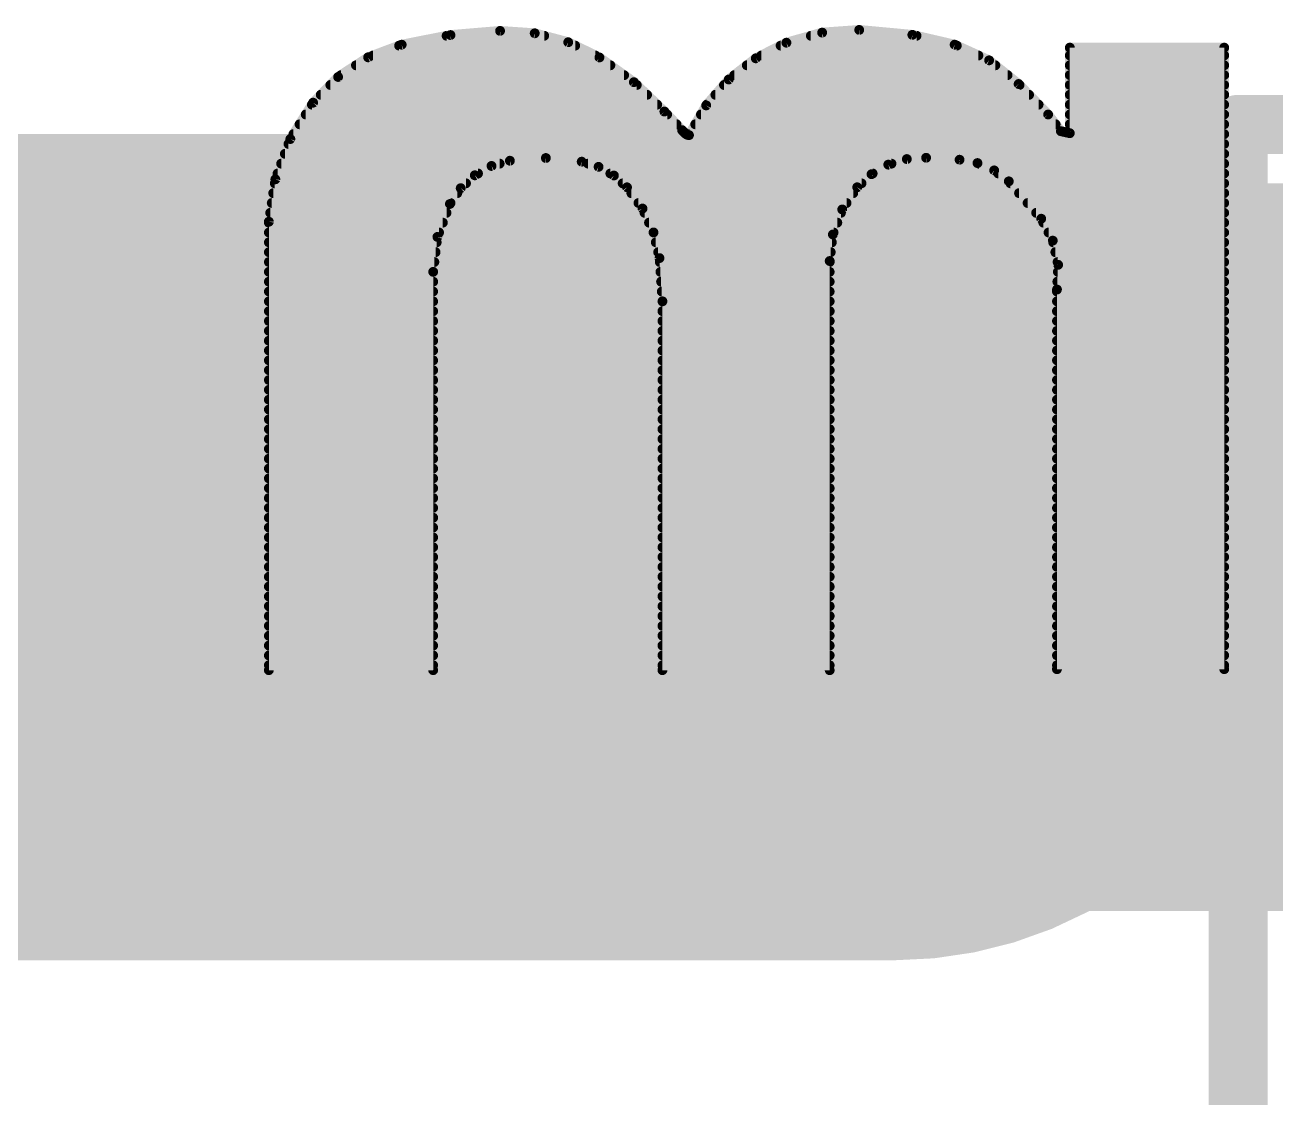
# Model space of a CAD drawing. Extents: x -0.1 to 29.3, y -0.1 to 15.4.
# Drawn here: x 5.225 to 8.455, y 7.468 to 10.239 of the extents above; entities that cross this region are included whole.
import ezdxf

# ---------------------------------------------------------------- set-up
doc = ezdxf.new("R2010")
doc.units = 0
for name, color, linetype in [('1', 12, 'CONTINUOUS'), ('21', 41, 'CONTINUOUS'), ('22', 40, 'CONTINUOUS'), ('51', 53, 'CONTINUOUS')]:
    doc.layers.add(name, color=color, linetype=linetype)

# ---------------------------------------------------------------- blocks, each defined once
blk = doc.blocks.new('RECT')
blk.add_solid([(-0.5, -0.5), (0.5, -0.5), (-0.5, 0.5), (0.5, 0.5)])

msp = doc.modelspace()

# ---------------------------------------------------------------- linework, layer by layer
at = {"layer": '1'}
for points, const_width in [([(2.54, 8.89), (7.4676, 8.89)], 2.1336), ([(7.4676, 8.89), (7.5438, 8.9662)], 1.778), ([(7.5438, 8.9662), (7.5438, 9.525)], 0.254), ([(7.5438, 8.9662), (7.62, 8.89)], 0.254), ([(7.62, 8.89), (7.62, 8.3312)], 0.254), ([(7.62, 8.3312), (7.5438, 8.255)], 0.254)]:
    msp.add_lwpolyline(points, dxfattribs=dict(at, const_width=const_width))
for points, const_width in [([(7.4676, 8.3566, 1), (7.4676, 9.4234)], 1.0668), ([(7.8581, 8.6519, 1), (7.2295, 9.2805)], 0.889), ([(7.1533, 9.2043, 1), (7.7819, 8.5757)], 0.889), ([(7.6073, 9.525, 1), (7.4803, 9.525)], 0.127), ([(7.5887, 9.0111, 1), (7.4989, 8.9213)], 0.127), ([(7.4803, 8.9662, 1), (7.6073, 8.9662)], 0.127), ([(7.6835, 8.89, 1), (7.5565, 8.89)], 0.127), ([(7.5751, 8.8451, 1), (7.6649, 8.9349)], 0.127), ([(7.6649, 8.2863, 1), (7.5751, 8.3761)], 0.127), ([(7.5565, 8.3312, 1), (7.6835, 8.3312)], 0.127), ([(7.4989, 8.2999, 1), (7.5887, 8.2101)], 0.127)]:
    msp.add_lwpolyline(points, format="xyb", dxfattribs=dict(at, const_width=const_width))
at = {"layer": '21'}
for points, const_width in [([(11.963, 9.982), (8.357, 9.982)], 0.1524), ([(5.5994, 9.153), (5.5994, 8.6784)], 0.1016), ([(5.3622, 8.9157), (5.8367, 8.9157)], 0.1016)]:
    msp.add_lwpolyline(points, dxfattribs=dict(at, const_width=const_width))
for points, const_width in [([(8.357, 10.0201, 1), (8.357, 9.9439)], 0.0762), ([(5.6248, 9.153, 1), (5.574, 9.153)], 0.0508), ([(5.3622, 8.9411, 1), (5.3622, 8.8903)], 0.0508), ([(5.8367, 8.8903, 1), (5.8367, 8.9411)], 0.0508), ([(5.574, 8.6784, 1), (5.6248, 8.6784)], 0.0508)]:
    msp.add_lwpolyline(points, format="xyb", dxfattribs=dict(at, const_width=const_width))
at = {"layer": '22', "const_width": 0.0254}
for points in [[(7.3787, 10.226), (7.283, 10.2191)], [(7.5159, 10.2133), (7.3787, 10.226)], [(6.3236, 10.2128), (6.1976, 10.1879)], [(6.3136, 10.2108), (6.5655, 10.2108)], [(6.4516, 10.2235), (6.3236, 10.2128)], [(6.541, 10.2174), (6.4516, 10.2235)], [(6.6276, 10.1942), (6.541, 10.2174)], [(6.7081, 10.1549), (6.6276, 10.1942)], [(7.1907, 10.193), (7.1117, 10.1527)], [(7.283, 10.2191), (7.1907, 10.193)], [(7.2538, 10.2108), (7.5267, 10.2108)], [(7.6251, 10.1879), (7.5159, 10.2133)], [(6.1976, 10.1879), (6.111, 10.1552)], [(6.1236, 10.16), (6.6977, 10.16)], [(6.191, 10.1854), (6.6456, 10.1854)], [(7.1261, 10.16), (7.6865, 10.16)], [(7.1758, 10.1854), (7.6306, 10.1854)], [(7.714, 10.1475), (7.6251, 10.1879)], [(8.321, 10.1803), (7.9223, 10.1803)], [(7.9223, 10.1803), (7.9223, 9.9593)], [(7.9223, 10.16), (8.321, 10.16)], [(8.321, 8.575), (8.321, 10.1803)], [(6.111, 10.1552), (6.0335, 10.1045)], [(6.0795, 10.1346), (6.7364, 10.1346)], [(6.797, 10.0911), (6.7081, 10.1549)], [(7.1117, 10.1527), (7.0419, 10.098)], [(7.0886, 10.1346), (7.7301, 10.1346)], [(7.7902, 10.0863), (7.714, 10.1475)], [(7.9223, 10.1346), (8.321, 10.1346)], [(6.0335, 10.1045), (5.969, 10.0381)], [(6.0407, 10.1092), (6.7718, 10.1092)], [(7.0419, 10.098), (6.9837, 10.0311)], [(7.0561, 10.1092), (7.7617, 10.1092)], [(7.9223, 10.1092), (8.321, 10.1092)], [(6.0134, 10.0838), (6.8046, 10.0838)], [(6.8758, 10.0152), (6.797, 10.0911)], [(7.0295, 10.0838), (7.7926, 10.0838)], [(7.8664, 10.0076), (7.7902, 10.0863)], [(7.9223, 10.0838), (8.321, 10.0838)], [(5.969, 10.0381), (5.9102, 9.9442)], [(5.9658, 10.033), (6.8573, 10.033)], [(5.9887, 10.0584), (6.831, 10.0584)], [(6.9837, 10.0311), (6.9393, 9.9543)], [(6.9853, 10.033), (7.8418, 10.033)], [(7.0074, 10.0584), (7.8172, 10.0584)], [(7.9223, 10.0584), (8.321, 10.0584)], [(7.9223, 10.033), (8.321, 10.033)], [(5.9499, 10.0076), (6.883, 10.0076)], [(6.9215, 9.967), (6.8758, 10.0152)], [(6.9701, 10.0076), (7.8664, 10.0076)], [(7.8994, 9.9644), (7.8664, 10.0076)], [(7.9223, 10.0076), (8.321, 10.0076)], [(5.934, 9.9822), (6.9071, 9.9822)], [(6.9306, 9.9579), (6.9215, 9.967)], [(6.9554, 9.9822), (7.8858, 9.9822)], [(7.9223, 9.9822), (8.321, 9.9822)], [(5.9102, 9.9442), (5.8715, 9.8403)], [(5.9181, 9.9568), (6.9322, 9.9568)], [(6.9346, 9.9552), (6.9306, 9.9579)], [(6.9393, 9.9543), (6.9346, 9.9552)], [(6.9407, 9.9568), (8.321, 9.9568)], [(7.9223, 9.9593), (7.8994, 9.9644)], [(5.896, 9.906), (8.321, 9.906)], [(5.9054, 9.9314), (8.321, 9.9314)], [(5.8865, 9.8806), (6.4504, 9.8806)], [(6.3864, 9.8506), (6.4295, 9.8747)], [(6.4295, 9.8747), (6.477, 9.8882)], [(6.477, 9.8882), (6.5698, 9.8952)], [(6.5698, 9.8952), (6.6624, 9.8857)], [(6.6624, 9.8857), (6.7059, 9.8724)], [(6.679, 9.8806), (7.462, 9.8806)], [(6.7059, 9.8724), (6.7455, 9.85)], [(7.4104, 9.8534), (7.4537, 9.8781)], [(7.4537, 9.8781), (7.5016, 9.8925)], [(7.5016, 9.8925), (7.5514, 9.8958)], [(7.5514, 9.8958), (7.6378, 9.8908)], [(7.6378, 9.8908), (7.6841, 9.8821)], [(7.6841, 9.8821), (7.7272, 9.8632)], [(7.6876, 9.8806), (8.321, 9.8806)], [(5.8715, 9.8403), (5.8547, 9.7307)], [(5.8771, 9.8552), (6.3947, 9.8552)], [(6.3499, 9.8173), (6.3864, 9.8506)], [(6.7362, 9.8552), (7.4135, 9.8552)], [(6.7455, 9.85), (6.7793, 9.8196)], [(7.3736, 9.8196), (7.4104, 9.8534)], [(7.7272, 9.8632), (7.7648, 9.8349)], [(7.7378, 9.8552), (8.321, 9.8552)], [(5.8699, 9.8298), (6.3637, 9.8298)], [(6.3221, 9.7765), (6.3499, 9.8173)], [(6.7679, 9.8298), (7.3847, 9.8298)], [(6.7793, 9.8196), (6.8194, 9.7647)], [(7.3349, 9.7624), (7.3736, 9.8196)], [(7.7648, 9.8349), (7.8486, 9.7384)], [(7.7692, 9.8298), (8.321, 9.8298)], [(5.8621, 9.779), (6.3238, 9.779)], [(5.866, 9.8044), (6.3412, 9.8044)], [(6.2899, 9.6915), (6.3221, 9.7765)], [(6.7904, 9.8044), (7.3633, 9.8044)], [(6.8089, 9.779), (7.3461, 9.779)], [(7.7913, 9.8044), (8.321, 9.8044)], [(7.8133, 9.779), (8.321, 9.779)], [(5.8582, 9.7536), (6.3134, 9.7536)], [(6.8194, 9.7647), (6.8477, 9.703)], [(6.8245, 9.7536), (7.3316, 9.7536)], [(7.3107, 9.6977), (7.3349, 9.7624)], [(7.8354, 9.7536), (8.321, 9.7536)], [(5.8547, 9.7307), (5.8547, 8.5725)], [(5.8547, 9.7282), (6.3038, 9.7282)], [(6.8361, 9.7282), (7.3221, 9.7282)], [(7.8486, 9.7384), (7.8784, 9.6818)], [(7.854, 9.7282), (8.321, 9.7282)], [(5.8547, 9.7028), (6.2941, 9.7028)], [(5.8547, 9.6774), (6.2881, 9.6774)], [(6.2789, 9.6012), (6.2899, 9.6915)], [(6.8477, 9.703), (6.8631, 9.6368)], [(6.8477, 9.7028), (7.3126, 9.7028)], [(6.8536, 9.6774), (7.3083, 9.6774)], [(7.3025, 9.6291), (7.3107, 9.6977)], [(7.8674, 9.7028), (8.321, 9.7028)], [(7.8784, 9.6818), (7.8923, 9.6194)], [(7.8794, 9.6774), (8.321, 9.6774)], [(5.8547, 9.652), (6.2851, 9.652)], [(6.8596, 9.652), (7.3052, 9.652)], [(7.885, 9.652), (8.321, 9.652)], [(5.8547, 9.6266), (6.282, 9.6266)], [(6.8631, 9.6368), (6.8707, 9.525)], [(6.8638, 9.6266), (7.3025, 9.6266)], [(7.3025, 8.5725), (7.3025, 9.6291)], [(7.8923, 9.6194), (7.8892, 9.5555)], [(7.8907, 9.6266), (8.321, 9.6266)], [(5.8547, 9.6012), (6.2789, 9.6012)], [(6.2789, 8.5725), (6.2789, 9.6012)], [(6.8655, 9.6012), (7.3025, 9.6012)], [(7.8914, 9.6012), (8.321, 9.6012)], [(5.8547, 9.5758), (6.2789, 9.5758)], [(5.8547, 9.5504), (6.2789, 9.5504)], [(6.8672, 9.5758), (7.3025, 9.5758)], [(6.869, 9.5504), (7.3025, 9.5504)], [(7.8892, 9.5555), (7.8892, 8.575)], [(7.8892, 9.5504), (8.321, 9.5504)], [(7.8902, 9.5758), (8.321, 9.5758)], [(5.8547, 9.525), (6.2789, 9.525)], [(6.8707, 9.525), (6.8707, 8.5725)], [(6.8707, 9.525), (7.3025, 9.525)], [(7.8892, 9.525), (8.321, 9.525)], [(5.8547, 9.4996), (6.2789, 9.4996)], [(6.8707, 9.4996), (7.3025, 9.4996)], [(7.8892, 9.4996), (8.321, 9.4996)], [(5.8547, 9.4742), (6.2789, 9.4742)], [(6.8707, 9.4742), (7.3025, 9.4742)], [(7.8892, 9.4742), (8.321, 9.4742)], [(5.8547, 9.4488), (6.2789, 9.4488)], [(5.8547, 9.4234), (6.2789, 9.4234)], [(6.8707, 9.4488), (7.3025, 9.4488)], [(6.8707, 9.4234), (7.3025, 9.4234)], [(7.8892, 9.4488), (8.321, 9.4488)], [(7.8892, 9.4234), (8.321, 9.4234)], [(5.8547, 9.398), (6.2789, 9.398)], [(6.8707, 9.398), (7.3025, 9.398)], [(7.8892, 9.398), (8.321, 9.398)], [(5.8547, 9.3726), (6.2789, 9.3726)], [(6.8707, 9.3726), (7.3025, 9.3726)], [(7.8892, 9.3726), (8.321, 9.3726)], [(5.8547, 9.3472), (6.2789, 9.3472)], [(5.8547, 9.3218), (6.2789, 9.3218)], [(6.8707, 9.3472), (7.3025, 9.3472)], [(6.8707, 9.3218), (7.3025, 9.3218)], [(7.8892, 9.3472), (8.321, 9.3472)], [(7.8892, 9.3218), (8.321, 9.3218)], [(5.8547, 9.2964), (6.2789, 9.2964)], [(6.8707, 9.2964), (7.3025, 9.2964)], [(7.8892, 9.2964), (8.321, 9.2964)], [(5.8547, 9.271), (6.2789, 9.271)], [(6.8707, 9.271), (7.3025, 9.271)], [(7.8892, 9.271), (8.321, 9.271)], [(5.8547, 9.2456), (6.2789, 9.2456)], [(6.8707, 9.2456), (7.3025, 9.2456)], [(7.8892, 9.2456), (8.321, 9.2456)], [(5.8547, 9.2202), (6.2789, 9.2202)], [(5.8547, 9.1948), (6.2789, 9.1948)], [(6.8707, 9.2202), (7.3025, 9.2202)], [(6.8707, 9.1948), (7.3025, 9.1948)], [(7.8892, 9.2202), (8.321, 9.2202)], [(7.8892, 9.1948), (8.321, 9.1948)], [(5.8547, 9.1694), (6.2789, 9.1694)], [(6.8707, 9.1694), (7.3025, 9.1694)], [(7.8892, 9.1694), (8.321, 9.1694)], [(5.8547, 9.144), (6.2789, 9.144)], [(6.8707, 9.144), (7.3025, 9.144)], [(7.8892, 9.144), (8.321, 9.144)], [(5.8547, 9.1186), (6.2789, 9.1186)], [(6.8707, 9.1186), (7.3025, 9.1186)], [(7.8892, 9.1186), (8.321, 9.1186)], [(5.8547, 9.0932), (6.2789, 9.0932)], [(5.8547, 9.0678), (6.2789, 9.0678)], [(6.8707, 9.0932), (7.3025, 9.0932)], [(6.8707, 9.0678), (7.3025, 9.0678)], [(7.8892, 9.0932), (8.321, 9.0932)], [(7.8892, 9.0678), (8.321, 9.0678)], [(5.8547, 9.0424), (6.2789, 9.0424)], [(6.8707, 9.0424), (7.3025, 9.0424)], [(7.8892, 9.0424), (8.321, 9.0424)], [(5.8547, 9.017), (6.2789, 9.017)], [(6.8707, 9.017), (7.3025, 9.017)], [(7.8892, 9.017), (8.321, 9.017)], [(5.8547, 8.9916), (6.2789, 8.9916)], [(5.8547, 8.9662), (6.2789, 8.9662)], [(6.8707, 8.9916), (7.3025, 8.9916)], [(6.8707, 8.9662), (7.3025, 8.9662)], [(7.8892, 8.9916), (8.321, 8.9916)], [(7.8892, 8.9662), (8.321, 8.9662)], [(5.8547, 8.9408), (6.2789, 8.9408)], [(6.8707, 8.9408), (7.3025, 8.9408)], [(7.8892, 8.9408), (8.321, 8.9408)], [(5.8547, 8.9154), (6.2789, 8.9154)], [(6.8707, 8.9154), (7.3025, 8.9154)], [(7.8892, 8.9154), (8.321, 8.9154)], [(5.8547, 8.89), (6.2789, 8.89)], [(6.8707, 8.89), (7.3025, 8.89)], [(7.8892, 8.89), (8.321, 8.89)], [(5.8547, 8.8646), (6.2789, 8.8646)], [(5.8547, 8.8392), (6.2789, 8.8392)], [(6.8707, 8.8646), (7.3025, 8.8646)], [(6.8707, 8.8392), (7.3025, 8.8392)], [(7.8892, 8.8646), (8.321, 8.8646)], [(7.8892, 8.8392), (8.321, 8.8392)], [(5.8547, 8.8138), (6.2789, 8.8138)], [(6.8707, 8.8138), (7.3025, 8.8138)], [(7.8892, 8.8138), (8.321, 8.8138)], [(5.8547, 8.7884), (6.2789, 8.7884)], [(6.8707, 8.7884), (7.3025, 8.7884)], [(7.8892, 8.7884), (8.321, 8.7884)], [(5.8547, 8.763), (6.2789, 8.763)], [(6.8707, 8.763), (7.3025, 8.763)], [(7.8892, 8.763), (8.321, 8.763)], [(5.8547, 8.7376), (6.2789, 8.7376)], [(5.8547, 8.7122), (6.2789, 8.7122)], [(6.8707, 8.7376), (7.3025, 8.7376)], [(6.8707, 8.7122), (7.3025, 8.7122)], [(7.8892, 8.7376), (8.321, 8.7376)], [(7.8892, 8.7122), (8.321, 8.7122)], [(5.8547, 8.6868), (6.2789, 8.6868)], [(6.8707, 8.6868), (7.3025, 8.6868)], [(7.8892, 8.6868), (8.321, 8.6868)], [(5.8547, 8.6614), (6.2789, 8.6614)], [(6.8707, 8.6614), (7.3025, 8.6614)], [(7.8892, 8.6614), (8.321, 8.6614)], [(5.8547, 8.636), (6.2789, 8.636)], [(5.8547, 8.6106), (6.2789, 8.6106)], [(6.8707, 8.636), (7.3025, 8.636)], [(6.8707, 8.6106), (7.3025, 8.6106)], [(7.8892, 8.636), (8.321, 8.636)], [(7.8892, 8.6106), (8.321, 8.6106)], [(5.8547, 8.5852), (6.2789, 8.5852)], [(6.8707, 8.5852), (7.3025, 8.5852)], [(7.8892, 8.5852), (8.321, 8.5852)], [(5.8547, 8.5725), (6.2789, 8.5725)], [(6.8707, 8.5725), (7.3025, 8.5725)], [(7.8892, 8.575), (8.321, 8.575)]]:
    msp.add_lwpolyline(points, dxfattribs=at)
at = {"layer": '22', "const_width": 0.0127}
for points in [[(7.3793, 10.2323, 1), (7.3781, 10.2197)], [(7.3792, 10.2197, 1), (7.3782, 10.2323)], [(6.3136, 10.2172, 1), (6.3136, 10.2045)], [(6.3231, 10.2191, 1), (6.3241, 10.2065)], [(6.3248, 10.2066, 1), (6.3224, 10.219)], [(6.452, 10.2298, 1), (6.4512, 10.2172)], [(6.4521, 10.2172, 1), (6.4511, 10.2298)], [(6.5426, 10.2235, 1), (6.5394, 10.2112)], [(6.5406, 10.211, 1), (6.5414, 10.2237)], [(6.5655, 10.2045, 1), (6.5655, 10.2172)], [(6.6304, 10.1999, 1), (6.6248, 10.1885)], [(6.6259, 10.1881, 1), (6.6292, 10.2003)], [(7.189, 10.1991, 1), (7.1924, 10.1869)], [(7.1936, 10.1873, 1), (7.1878, 10.1987)], [(7.2538, 10.2172, 1), (7.2538, 10.2045)], [(7.2826, 10.2254, 1), (7.2835, 10.2127)], [(7.2847, 10.2129, 1), (7.2813, 10.2252)], [(7.5173, 10.2195, 1), (7.5145, 10.2071)], [(7.5153, 10.207, 1), (7.5165, 10.2196)], [(7.5267, 10.2045, 1), (7.5267, 10.2172)], [(6.1236, 10.1663, 1), (6.1236, 10.1537)], [(6.191, 10.1918, 1), (6.191, 10.1791)], [(6.1964, 10.1941, 1), (6.1988, 10.1817)], [(6.1998, 10.182, 1), (6.1954, 10.1938)], [(6.6456, 10.1791, 1), (6.6456, 10.1918)], [(6.6977, 10.1537, 1), (6.6977, 10.1663)], [(7.1261, 10.1663, 1), (7.1261, 10.1537)], [(7.1758, 10.1918, 1), (7.1758, 10.1791)], [(7.6277, 10.1937, 1), (7.6225, 10.1821)], [(7.6237, 10.1817, 1), (7.6265, 10.1941)], [(7.6306, 10.1791, 1), (7.6306, 10.1918)], [(7.6865, 10.1537, 1), (7.6865, 10.1663)], [(7.9223, 10.1867, 1), (7.9223, 10.174)], [(7.9287, 10.1803, 1), (7.916, 10.1803)], [(7.9223, 10.1663, 1), (7.9223, 10.1537)], [(8.3273, 10.1803, 1), (8.3147, 10.1803)], [(8.321, 10.174, 1), (8.321, 10.1867)], [(8.321, 10.1537, 1), (8.321, 10.1663)], [(6.0795, 10.141, 1), (6.0795, 10.1283)], [(6.1087, 10.1612, 1), (6.1132, 10.1493)], [(6.1144, 10.1499, 1), (6.1075, 10.1606)], [(6.7118, 10.1601, 1), (6.7044, 10.1497)], [(6.7053, 10.1492, 1), (6.7109, 10.1606)], [(6.7364, 10.1283, 1), (6.7364, 10.141)], [(7.0886, 10.141, 1), (7.0886, 10.1283)], [(7.1088, 10.1583, 1), (7.1146, 10.147)], [(7.1156, 10.1477, 1), (7.1078, 10.1577)], [(7.718, 10.1524, 1), (7.7101, 10.1425)], [(7.7114, 10.1417, 1), (7.7167, 10.1532)], [(7.7301, 10.1283, 1), (7.7301, 10.141)], [(7.9223, 10.141, 1), (7.9223, 10.1283)], [(8.321, 10.1283, 1), (8.321, 10.141)], [(6.03, 10.1098, 1), (6.037, 10.0992)], [(6.0381, 10.1001, 1), (6.029, 10.1089)], [(6.0407, 10.1156, 1), (6.0407, 10.1029)], [(6.7718, 10.1029, 1), (6.7718, 10.1156)], [(7.0379, 10.103, 1), (7.0458, 10.093)], [(7.0466, 10.0939, 1), (7.0371, 10.1022)], [(7.0561, 10.1156, 1), (7.0561, 10.1029)], [(7.7617, 10.1029, 1), (7.7617, 10.1156)], [(7.9223, 10.1156, 1), (7.9223, 10.1029)], [(8.321, 10.1029, 1), (8.321, 10.1156)], [(6.0134, 10.0901, 1), (6.0134, 10.0775)], [(6.8014, 10.0957, 1), (6.7926, 10.0865)], [(6.7933, 10.0859, 1), (6.8007, 10.0963)], [(6.8046, 10.0775, 1), (6.8046, 10.0901)], [(7.0295, 10.0901, 1), (7.0295, 10.0775)], [(7.7948, 10.0907, 1), (7.7856, 10.0819)], [(7.7862, 10.0813, 1), (7.7942, 10.0913)], [(7.7926, 10.0775, 1), (7.7926, 10.0901)], [(7.9223, 10.0901, 1), (7.9223, 10.0775)], [(8.321, 10.0775, 1), (8.321, 10.0901)], [(5.9658, 10.0394, 1), (5.9658, 10.0267)], [(5.9644, 10.0425, 1), (5.9736, 10.0337)], [(5.9744, 10.0347, 1), (5.9636, 10.0415)], [(5.9887, 10.0648, 1), (5.9887, 10.0521)], [(6.831, 10.0521, 1), (6.831, 10.0648)], [(6.8573, 10.0267, 1), (6.8573, 10.0394)], [(6.9892, 10.0279, 1), (6.9782, 10.0343)], [(6.9853, 10.0394, 1), (6.9853, 10.0267)], [(7.0074, 10.0648, 1), (7.0074, 10.0521)], [(7.8172, 10.0521, 1), (7.8172, 10.0648)], [(7.8418, 10.0267, 1), (7.8418, 10.0394)], [(7.9223, 10.0648, 1), (7.9223, 10.0521)], [(7.9223, 10.0394, 1), (7.9223, 10.0267)], [(8.321, 10.0521, 1), (8.321, 10.0648)], [(8.321, 10.0267, 1), (8.321, 10.0394)], [(5.9499, 10.0139, 1), (5.9499, 10.0013)], [(6.8804, 10.0196, 1), (6.8712, 10.0108)], [(6.8714, 10.0106, 1), (6.8802, 10.0198)], [(6.883, 10.0013, 1), (6.883, 10.0139)], [(6.9701, 10.0139, 1), (6.9701, 10.0013)], [(6.9789, 10.0353, 1), (6.9885, 10.0269)], [(7.8714, 10.0115, 1), (7.8614, 10.0037)], [(7.8618, 10.0032, 1), (7.871, 10.012)], [(7.8664, 10.0013, 1), (7.8664, 10.0139)], [(7.9223, 10.0139, 1), (7.9223, 10.0013)], [(8.321, 10.0013, 1), (8.321, 10.0139)], [(5.934, 9.9886, 1), (5.934, 9.9759)], [(6.9071, 9.9759, 1), (6.9071, 9.9886)], [(6.926, 9.9715, 1), (6.917, 9.9625)], [(6.9554, 9.9886, 1), (6.9554, 9.9759)], [(7.8858, 9.9759, 1), (7.8858, 9.9886)], [(7.9223, 9.9886, 1), (7.9223, 9.9759)], [(8.321, 9.9759, 1), (8.321, 9.9886)], [(5.9048, 9.9475, 1), (5.9155, 9.9408)], [(5.9161, 9.9419, 1), (5.9042, 9.9464)], [(5.9181, 9.9632, 1), (5.9181, 9.9505)], [(6.9169, 9.9626, 1), (6.9261, 9.9714)], [(6.9341, 9.9632, 1), (6.9271, 9.9526)], [(6.9261, 9.9534, 1), (6.9351, 9.9624)], [(6.9358, 9.9615, 1), (6.9334, 9.949)], [(6.931, 9.95, 1), (6.9381, 9.9605)], [(6.9322, 9.9505, 1), (6.9322, 9.9632)], [(6.9338, 9.9575, 1), (6.9448, 9.9511)], [(6.9407, 9.9632, 1), (6.9407, 9.9505)], [(6.9381, 9.9481, 1), (6.9405, 9.9605)], [(7.9008, 9.9706, 1), (7.898, 9.9582)], [(7.8944, 9.9605, 1), (7.9044, 9.9683)], [(7.916, 9.9593, 1), (7.9287, 9.9593)], [(7.9209, 9.9531, 1), (7.9237, 9.9655)], [(8.321, 9.9505, 1), (8.321, 9.9632)], [(5.896, 9.9123, 1), (5.896, 9.8997)], [(5.9054, 9.9377, 1), (5.9054, 9.9251)], [(8.321, 9.9251, 1), (8.321, 9.9377)], [(8.321, 9.8997, 1), (8.321, 9.9123)], [(5.8865, 9.887, 1), (5.8865, 9.8743)], [(6.4278, 9.8808, 1), (6.4313, 9.8685)], [(6.4326, 9.8691, 1), (6.4264, 9.8802)], [(6.4504, 9.8743, 1), (6.4504, 9.887)], [(6.4765, 9.8945, 1), (6.4775, 9.8819)], [(6.4787, 9.8821, 1), (6.4753, 9.8943)], [(6.5705, 9.9015, 1), (6.5692, 9.8888)], [(6.5703, 9.8888, 1), (6.5693, 9.9015)], [(6.6643, 9.8918, 1), (6.6605, 9.8796)], [(6.6618, 9.8794, 1), (6.663, 9.892)], [(6.679, 9.887, 1), (6.679, 9.8743)], [(6.709, 9.8779, 1), (6.7028, 9.8668)], [(6.704, 9.8663, 1), (6.7077, 9.8784)], [(7.4519, 9.8842, 1), (7.4556, 9.872)], [(7.4569, 9.8726, 1), (7.4506, 9.8836)], [(7.462, 9.8743, 1), (7.462, 9.887)], [(7.5012, 9.8988, 1), (7.502, 9.8862)], [(7.5034, 9.8864, 1), (7.4997, 9.8986)], [(7.5518, 9.9021, 1), (7.551, 9.8895)], [(7.5518, 9.8895, 1), (7.551, 9.9021)], [(7.639, 9.897, 1), (7.6366, 9.8846)], [(7.6374, 9.8845, 1), (7.6382, 9.8971)], [(7.6866, 9.888, 1), (7.6815, 9.8763)], [(7.6876, 9.887, 1), (7.6876, 9.8743)], [(7.6829, 9.8759, 1), (7.6852, 9.8884)], [(8.321, 9.8743, 1), (8.321, 9.887)], [(5.8778, 9.8393, 1), (5.8653, 9.8412)], [(5.8771, 9.8615, 1), (5.8771, 9.8489)], [(6.3833, 9.8561, 1), (6.3895, 9.845)], [(6.3907, 9.8459, 1), (6.3821, 9.8553)], [(6.3947, 9.8489, 1), (6.3947, 9.8615)], [(6.7362, 9.8615, 1), (6.7362, 9.8489)], [(6.7497, 9.8547, 1), (6.7412, 9.8453)], [(6.7423, 9.8445, 1), (6.7486, 9.8555)], [(7.4072, 9.8589, 1), (7.4135, 9.8479)], [(7.4147, 9.8487, 1), (7.4061, 9.8581)], [(7.4135, 9.8489, 1), (7.4135, 9.8615)], [(7.731, 9.8683, 1), (7.7233, 9.8581)], [(7.7246, 9.8574, 1), (7.7297, 9.869)], [(7.7378, 9.8615, 1), (7.7378, 9.8489)], [(8.321, 9.8489, 1), (8.321, 9.8615)], [(5.8699, 9.8361, 1), (5.8699, 9.8235)], [(5.8656, 9.8425, 1), (5.8775, 9.838)], [(6.3457, 9.822, 1), (6.3542, 9.8126)], [(6.3552, 9.8137, 1), (6.3447, 9.8209)], [(6.3637, 9.8235, 1), (6.3637, 9.8361)], [(6.7679, 9.8361, 1), (6.7679, 9.8235)], [(6.7844, 9.8233, 1), (6.7742, 9.8159)], [(6.7751, 9.8149, 1), (6.7835, 9.8243)], [(7.3693, 9.8243, 1), (7.3779, 9.8149)], [(7.3789, 9.816, 1), (7.3683, 9.8232)], [(7.3847, 9.8235, 1), (7.3847, 9.8361)], [(7.7696, 9.8391, 1), (7.76, 9.8307)], [(7.761, 9.8298, 1), (7.7686, 9.84)], [(7.7692, 9.8361, 1), (7.7692, 9.8235)], [(8.321, 9.8235, 1), (8.321, 9.8361)], [(5.8621, 9.7853, 1), (5.8621, 9.7727)], [(5.866, 9.8108, 1), (5.866, 9.7981)], [(6.3169, 9.7801, 1), (6.3273, 9.7729)], [(6.328, 9.7742, 1), (6.3162, 9.7788)], [(6.3238, 9.7727, 1), (6.3238, 9.7853)], [(6.3412, 9.7981, 1), (6.3412, 9.8108)], [(6.7904, 9.8108, 1), (6.7904, 9.7981)], [(6.8089, 9.7853, 1), (6.8089, 9.7727)], [(7.3461, 9.7727, 1), (7.3461, 9.7853)], [(7.3633, 9.7981, 1), (7.3633, 9.8108)], [(7.7913, 9.8108, 1), (7.7913, 9.7981)], [(7.8133, 9.7853, 1), (7.8133, 9.7727)], [(8.321, 9.7981, 1), (8.321, 9.8108)], [(8.321, 9.7727, 1), (8.321, 9.7853)], [(5.8582, 9.7599, 1), (5.8582, 9.7473)], [(6.3134, 9.7473, 1), (6.3134, 9.7599)], [(6.8251, 9.7674, 1), (6.8136, 9.7621)], [(6.8142, 9.761, 1), (6.8245, 9.7685)], [(6.8245, 9.7599, 1), (6.8245, 9.7473)], [(7.3296, 9.766, 1), (7.3401, 9.7588)], [(7.3408, 9.7602, 1), (7.3289, 9.7646)], [(7.3316, 9.7473, 1), (7.3316, 9.7599)], [(7.8354, 9.7599, 1), (7.8354, 9.7473)], [(8.321, 9.7473, 1), (8.321, 9.7599)], [(5.8611, 9.7307, 1), (5.8483, 9.7307)], [(5.8547, 9.7346, 1), (5.8547, 9.7219)], [(5.8484, 9.7317, 1), (5.861, 9.7297)], [(6.3038, 9.7219, 1), (6.3038, 9.7346)], [(6.8361, 9.7346, 1), (6.8361, 9.7219)], [(7.3221, 9.7219, 1), (7.3221, 9.7346)], [(7.8542, 9.7414, 1), (7.843, 9.7354)], [(7.8438, 9.7342, 1), (7.8534, 9.7426)], [(7.854, 9.7346, 1), (7.854, 9.7219)], [(8.321, 9.7219, 1), (8.321, 9.7346)], [(5.8547, 9.6837, 1), (5.8547, 9.6711)], [(5.8547, 9.7091, 1), (5.8547, 9.6965)], [(6.2962, 9.6907, 1), (6.2835, 9.6922)], [(6.2839, 9.6937, 1), (6.2958, 9.6892)], [(6.2881, 9.6711, 1), (6.2881, 9.6837)], [(6.2941, 9.6965, 1), (6.2941, 9.7091)], [(6.8539, 9.7044, 1), (6.8415, 9.7015)], [(6.8477, 9.7091, 1), (6.8477, 9.6965)], [(6.8419, 9.7003, 1), (6.8534, 9.7056)], [(6.8536, 9.6837, 1), (6.8536, 9.6711)], [(7.317, 9.6969, 1), (7.3044, 9.6984)], [(7.3048, 9.6999, 1), (7.3167, 9.6955)], [(7.3083, 9.6711, 1), (7.3083, 9.6837)], [(7.3126, 9.6965, 1), (7.3126, 9.7091)], [(7.8674, 9.7091, 1), (7.8674, 9.6965)], [(7.8846, 9.6832, 1), (7.8722, 9.6804)], [(7.8728, 9.6789, 1), (7.884, 9.6848)], [(7.8794, 9.6837, 1), (7.8794, 9.6711)], [(8.321, 9.6965, 1), (8.321, 9.7091)], [(8.321, 9.6711, 1), (8.321, 9.6837)], [(5.8547, 9.6584, 1), (5.8547, 9.6457)], [(6.2851, 9.6457, 1), (6.2851, 9.6584)], [(6.8596, 9.6584, 1), (6.8596, 9.6457)], [(7.3052, 9.6457, 1), (7.3052, 9.6584)], [(7.885, 9.6584, 1), (7.885, 9.6457)], [(8.321, 9.6457, 1), (8.321, 9.6584)], [(5.8547, 9.6329, 1), (5.8547, 9.6203)], [(6.282, 9.6203, 1), (6.282, 9.6329)], [(6.8694, 9.6372, 1), (6.8568, 9.6364)], [(6.8569, 9.6354, 1), (6.8693, 9.6382)], [(6.8638, 9.6329, 1), (6.8638, 9.6203)], [(7.3089, 9.6291, 1), (7.2961, 9.6291)], [(7.2962, 9.6299, 1), (7.3088, 9.6283)], [(7.3025, 9.6203, 1), (7.3025, 9.6329)], [(7.8907, 9.6329, 1), (7.8907, 9.6203)], [(7.8986, 9.6191, 1), (7.8859, 9.6197)], [(7.8861, 9.618, 1), (7.8985, 9.6208)], [(8.321, 9.6203, 1), (8.321, 9.6329)], [(5.8547, 9.6075, 1), (5.8547, 9.5949)], [(6.2853, 9.6012, 1), (6.2725, 9.6012)], [(6.2726, 9.602, 1), (6.2852, 9.6004)], [(6.2789, 9.5949, 1), (6.2789, 9.6075)], [(6.8655, 9.6075, 1), (6.8655, 9.5949)], [(7.3025, 9.5949, 1), (7.3025, 9.6075)], [(7.8914, 9.6075, 1), (7.8914, 9.5949)], [(8.321, 9.5949, 1), (8.321, 9.6075)], [(5.8547, 9.5822, 1), (5.8547, 9.5695)], [(5.8547, 9.5567, 1), (5.8547, 9.5441)], [(6.2789, 9.5695, 1), (6.2789, 9.5822)], [(6.2789, 9.5441, 1), (6.2789, 9.5567)], [(6.8672, 9.5822, 1), (6.8672, 9.5695)], [(6.869, 9.5567, 1), (6.869, 9.5441)], [(7.3025, 9.5695, 1), (7.3025, 9.5822)], [(7.3025, 9.5441, 1), (7.3025, 9.5567)], [(7.8892, 9.5567, 1), (7.8892, 9.5441)], [(7.8829, 9.5558, 1), (7.8955, 9.5552)], [(7.8956, 9.5555, 1), (7.8829, 9.5555)], [(7.8902, 9.5822, 1), (7.8902, 9.5695)], [(8.321, 9.5695, 1), (8.321, 9.5822)], [(8.321, 9.5441, 1), (8.321, 9.5567)], [(5.8547, 9.5313, 1), (5.8547, 9.5187)], [(6.2789, 9.5187, 1), (6.2789, 9.5313)], [(6.8771, 9.525, 1), (6.8643, 9.525)], [(6.8644, 9.5246, 1), (6.877, 9.5254)], [(6.8707, 9.5313, 1), (6.8707, 9.5187)], [(7.3025, 9.5187, 1), (7.3025, 9.5313)], [(7.8892, 9.5313, 1), (7.8892, 9.5187)], [(8.321, 9.5187, 1), (8.321, 9.5313)], [(5.8547, 9.506, 1), (5.8547, 9.4933)], [(6.2789, 9.4933, 1), (6.2789, 9.506)], [(6.8707, 9.506, 1), (6.8707, 9.4933)], [(7.3025, 9.4933, 1), (7.3025, 9.506)], [(7.8892, 9.506, 1), (7.8892, 9.4933)], [(8.321, 9.4933, 1), (8.321, 9.506)], [(5.8547, 9.4805, 1), (5.8547, 9.4679)], [(6.2789, 9.4679, 1), (6.2789, 9.4805)], [(6.8707, 9.4805, 1), (6.8707, 9.4679)], [(7.3025, 9.4679, 1), (7.3025, 9.4805)], [(7.8892, 9.4805, 1), (7.8892, 9.4679)], [(8.321, 9.4679, 1), (8.321, 9.4805)], [(5.8547, 9.4298, 1), (5.8547, 9.4171)], [(5.8547, 9.4551, 1), (5.8547, 9.4425)], [(6.2789, 9.4425, 1), (6.2789, 9.4551)], [(6.2789, 9.4171, 1), (6.2789, 9.4298)], [(6.8707, 9.4298, 1), (6.8707, 9.4171)], [(6.8707, 9.4551, 1), (6.8707, 9.4425)], [(7.3025, 9.4425, 1), (7.3025, 9.4551)], [(7.3025, 9.4171, 1), (7.3025, 9.4298)], [(7.8892, 9.4551, 1), (7.8892, 9.4425)], [(7.8892, 9.4298, 1), (7.8892, 9.4171)], [(8.321, 9.4425, 1), (8.321, 9.4551)], [(8.321, 9.4171, 1), (8.321, 9.4298)], [(5.8547, 9.4043, 1), (5.8547, 9.3917)], [(6.2789, 9.3917, 1), (6.2789, 9.4043)], [(6.8707, 9.4043, 1), (6.8707, 9.3917)], [(7.3025, 9.3917, 1), (7.3025, 9.4043)], [(7.8892, 9.4043, 1), (7.8892, 9.3917)], [(8.321, 9.3917, 1), (8.321, 9.4043)], [(5.8547, 9.3789, 1), (5.8547, 9.3663)], [(6.2789, 9.3663, 1), (6.2789, 9.3789)], [(6.8707, 9.3789, 1), (6.8707, 9.3663)], [(7.3025, 9.3663, 1), (7.3025, 9.3789)], [(7.8892, 9.3789, 1), (7.8892, 9.3663)], [(8.321, 9.3663, 1), (8.321, 9.3789)], [(5.8547, 9.3536, 1), (5.8547, 9.3409)], [(5.8547, 9.3281, 1), (5.8547, 9.3155)], [(6.2789, 9.3409, 1), (6.2789, 9.3536)], [(6.2789, 9.3155, 1), (6.2789, 9.3281)], [(6.8707, 9.3536, 1), (6.8707, 9.3409)], [(6.8707, 9.3281, 1), (6.8707, 9.3155)], [(7.3025, 9.3409, 1), (7.3025, 9.3536)], [(7.3025, 9.3155, 1), (7.3025, 9.3281)], [(7.8892, 9.3536, 1), (7.8892, 9.3409)], [(7.8892, 9.3281, 1), (7.8892, 9.3155)], [(8.321, 9.3409, 1), (8.321, 9.3536)], [(8.321, 9.3155, 1), (8.321, 9.3281)], [(5.8547, 9.3027, 1), (5.8547, 9.2901)], [(6.2789, 9.2901, 1), (6.2789, 9.3027)], [(6.8707, 9.3027, 1), (6.8707, 9.2901)], [(7.3025, 9.2901, 1), (7.3025, 9.3027)], [(7.8892, 9.3027, 1), (7.8892, 9.2901)], [(8.321, 9.2901, 1), (8.321, 9.3027)], [(5.8547, 9.2774, 1), (5.8547, 9.2647)], [(6.2789, 9.2647, 1), (6.2789, 9.2774)], [(6.8707, 9.2774, 1), (6.8707, 9.2647)], [(7.3025, 9.2647, 1), (7.3025, 9.2774)], [(7.8892, 9.2774, 1), (7.8892, 9.2647)], [(8.321, 9.2647, 1), (8.321, 9.2774)], [(5.8547, 9.2519, 1), (5.8547, 9.2393)], [(6.2789, 9.2393, 1), (6.2789, 9.2519)], [(6.8707, 9.2519, 1), (6.8707, 9.2393)], [(7.3025, 9.2393, 1), (7.3025, 9.2519)], [(7.8892, 9.2519, 1), (7.8892, 9.2393)], [(8.321, 9.2393, 1), (8.321, 9.2519)], [(5.8547, 9.2012, 1), (5.8547, 9.1885)], [(5.8547, 9.2265, 1), (5.8547, 9.2139)], [(6.2789, 9.2139, 1), (6.2789, 9.2265)], [(6.2789, 9.1885, 1), (6.2789, 9.2012)], [(6.8707, 9.2012, 1), (6.8707, 9.1885)], [(6.8707, 9.2265, 1), (6.8707, 9.2139)], [(7.3025, 9.2139, 1), (7.3025, 9.2265)], [(7.3025, 9.1885, 1), (7.3025, 9.2012)], [(7.8892, 9.2265, 1), (7.8892, 9.2139)], [(7.8892, 9.2012, 1), (7.8892, 9.1885)], [(8.321, 9.2139, 1), (8.321, 9.2265)], [(8.321, 9.1885, 1), (8.321, 9.2012)], [(5.8547, 9.1758, 1), (5.8547, 9.1631)], [(6.2789, 9.1631, 1), (6.2789, 9.1758)], [(6.8707, 9.1758, 1), (6.8707, 9.1631)], [(7.3025, 9.1631, 1), (7.3025, 9.1758)], [(7.8892, 9.1758, 1), (7.8892, 9.1631)], [(8.321, 9.1631, 1), (8.321, 9.1758)], [(5.8547, 9.1503, 1), (5.8547, 9.1377)], [(6.2789, 9.1377, 1), (6.2789, 9.1503)], [(6.8707, 9.1503, 1), (6.8707, 9.1377)], [(7.3025, 9.1377, 1), (7.3025, 9.1503)], [(7.8892, 9.1503, 1), (7.8892, 9.1377)], [(8.321, 9.1377, 1), (8.321, 9.1503)], [(5.8547, 9.125, 1), (5.8547, 9.1123)], [(6.2789, 9.1123, 1), (6.2789, 9.125)], [(6.8707, 9.125, 1), (6.8707, 9.1123)], [(7.3025, 9.1123, 1), (7.3025, 9.125)], [(7.8892, 9.125, 1), (7.8892, 9.1123)], [(8.321, 9.1123, 1), (8.321, 9.125)], [(5.8547, 9.0996, 1), (5.8547, 9.0869)], [(5.8547, 9.0741, 1), (5.8547, 9.0615)], [(6.2789, 9.0869, 1), (6.2789, 9.0996)], [(6.2789, 9.0615, 1), (6.2789, 9.0741)], [(6.8707, 9.0996, 1), (6.8707, 9.0869)], [(6.8707, 9.0741, 1), (6.8707, 9.0615)], [(7.3025, 9.0869, 1), (7.3025, 9.0996)], [(7.3025, 9.0615, 1), (7.3025, 9.0741)], [(7.8892, 9.0996, 1), (7.8892, 9.0869)], [(7.8892, 9.0741, 1), (7.8892, 9.0615)], [(8.321, 9.0869, 1), (8.321, 9.0996)], [(8.321, 9.0615, 1), (8.321, 9.0741)], [(5.8547, 9.0488, 1), (5.8547, 9.0361)], [(6.2789, 9.0361, 1), (6.2789, 9.0488)], [(6.8707, 9.0488, 1), (6.8707, 9.0361)], [(7.3025, 9.0361, 1), (7.3025, 9.0488)], [(7.8892, 9.0488, 1), (7.8892, 9.0361)], [(8.321, 9.0361, 1), (8.321, 9.0488)], [(5.8547, 9.0234, 1), (5.8547, 9.0107)], [(6.2789, 9.0107, 1), (6.2789, 9.0234)], [(6.8707, 9.0234, 1), (6.8707, 9.0107)], [(7.3025, 9.0107, 1), (7.3025, 9.0234)], [(7.8892, 9.0234, 1), (7.8892, 9.0107)], [(8.321, 9.0107, 1), (8.321, 9.0234)], [(5.8547, 8.9726, 1), (5.8547, 8.9599)], [(5.8547, 8.9979, 1), (5.8547, 8.9853)], [(6.2789, 8.9853, 1), (6.2789, 8.9979)], [(6.2789, 8.9599, 1), (6.2789, 8.9726)], [(6.8707, 8.9726, 1), (6.8707, 8.9599)], [(6.8707, 8.9979, 1), (6.8707, 8.9853)], [(7.3025, 8.9853, 1), (7.3025, 8.9979)], [(7.3025, 8.9599, 1), (7.3025, 8.9726)], [(7.8892, 8.9979, 1), (7.8892, 8.9853)], [(7.8892, 8.9726, 1), (7.8892, 8.9599)], [(8.321, 8.9853, 1), (8.321, 8.9979)], [(8.321, 8.9599, 1), (8.321, 8.9726)], [(5.8547, 8.9472, 1), (5.8547, 8.9345)], [(6.2789, 8.9345, 1), (6.2789, 8.9472)], [(6.8707, 8.9472, 1), (6.8707, 8.9345)], [(7.3025, 8.9345, 1), (7.3025, 8.9472)], [(7.8892, 8.9472, 1), (7.8892, 8.9345)], [(8.321, 8.9345, 1), (8.321, 8.9472)], [(5.8547, 8.9217, 1), (5.8547, 8.9091)], [(6.2789, 8.9091, 1), (6.2789, 8.9217)], [(6.8707, 8.9217, 1), (6.8707, 8.9091)], [(7.3025, 8.9091, 1), (7.3025, 8.9217)], [(7.8892, 8.9217, 1), (7.8892, 8.9091)], [(8.321, 8.9091, 1), (8.321, 8.9217)], [(5.8547, 8.8963, 1), (5.8547, 8.8837)], [(6.2789, 8.8837, 1), (6.2789, 8.8963)], [(6.8707, 8.8963, 1), (6.8707, 8.8837)], [(7.3025, 8.8837, 1), (7.3025, 8.8963)], [(7.8892, 8.8963, 1), (7.8892, 8.8837)], [(8.321, 8.8837, 1), (8.321, 8.8963)], [(5.8547, 8.871, 1), (5.8547, 8.8583)], [(5.8547, 8.8455, 1), (5.8547, 8.8329)], [(6.2789, 8.8583, 1), (6.2789, 8.871)], [(6.2789, 8.8329, 1), (6.2789, 8.8455)], [(6.8707, 8.871, 1), (6.8707, 8.8583)], [(6.8707, 8.8455, 1), (6.8707, 8.8329)], [(7.3025, 8.8583, 1), (7.3025, 8.871)], [(7.3025, 8.8329, 1), (7.3025, 8.8455)], [(7.8892, 8.871, 1), (7.8892, 8.8583)], [(7.8892, 8.8455, 1), (7.8892, 8.8329)], [(8.321, 8.8583, 1), (8.321, 8.871)], [(8.321, 8.8329, 1), (8.321, 8.8455)], [(5.8547, 8.8201, 1), (5.8547, 8.8075)], [(6.2789, 8.8075, 1), (6.2789, 8.8201)], [(6.8707, 8.8201, 1), (6.8707, 8.8075)], [(7.3025, 8.8075, 1), (7.3025, 8.8201)], [(7.8892, 8.8201, 1), (7.8892, 8.8075)], [(8.321, 8.8075, 1), (8.321, 8.8201)], [(5.8547, 8.7948, 1), (5.8547, 8.7821)], [(6.2789, 8.7821, 1), (6.2789, 8.7948)], [(6.8707, 8.7948, 1), (6.8707, 8.7821)], [(7.3025, 8.7821, 1), (7.3025, 8.7948)], [(7.8892, 8.7948, 1), (7.8892, 8.7821)], [(8.321, 8.7821, 1), (8.321, 8.7948)], [(5.8547, 8.7693, 1), (5.8547, 8.7567)], [(6.2789, 8.7567, 1), (6.2789, 8.7693)], [(6.8707, 8.7693, 1), (6.8707, 8.7567)], [(7.3025, 8.7567, 1), (7.3025, 8.7693)], [(7.8892, 8.7693, 1), (7.8892, 8.7567)], [(8.321, 8.7567, 1), (8.321, 8.7693)], [(5.8547, 8.7439, 1), (5.8547, 8.7313)], [(5.8547, 8.7186, 1), (5.8547, 8.7059)], [(6.2789, 8.7313, 1), (6.2789, 8.7439)], [(6.2789, 8.7059, 1), (6.2789, 8.7186)], [(6.8707, 8.7439, 1), (6.8707, 8.7313)], [(6.8707, 8.7186, 1), (6.8707, 8.7059)], [(7.3025, 8.7313, 1), (7.3025, 8.7439)], [(7.3025, 8.7059, 1), (7.3025, 8.7186)], [(7.8892, 8.7439, 1), (7.8892, 8.7313)], [(7.8892, 8.7186, 1), (7.8892, 8.7059)], [(8.321, 8.7313, 1), (8.321, 8.7439)], [(8.321, 8.7059, 1), (8.321, 8.7186)], [(5.8547, 8.6931, 1), (5.8547, 8.6805)], [(6.2789, 8.6805, 1), (6.2789, 8.6931)], [(6.8707, 8.6931, 1), (6.8707, 8.6805)], [(7.3025, 8.6805, 1), (7.3025, 8.6931)], [(7.8892, 8.6931, 1), (7.8892, 8.6805)], [(8.321, 8.6805, 1), (8.321, 8.6931)], [(5.8547, 8.6677, 1), (5.8547, 8.6551)], [(6.2789, 8.6551, 1), (6.2789, 8.6677)], [(6.8707, 8.6677, 1), (6.8707, 8.6551)], [(7.3025, 8.6551, 1), (7.3025, 8.6677)], [(7.8892, 8.6677, 1), (7.8892, 8.6551)], [(8.321, 8.6551, 1), (8.321, 8.6677)], [(5.8547, 8.6424, 1), (5.8547, 8.6297)], [(5.8547, 8.6169, 1), (5.8547, 8.6043)], [(6.2789, 8.6297, 1), (6.2789, 8.6424)], [(6.2789, 8.6043, 1), (6.2789, 8.6169)], [(6.8707, 8.6424, 1), (6.8707, 8.6297)], [(6.8707, 8.6169, 1), (6.8707, 8.6043)], [(7.3025, 8.6297, 1), (7.3025, 8.6424)], [(7.3025, 8.6043, 1), (7.3025, 8.6169)], [(7.8892, 8.6424, 1), (7.8892, 8.6297)], [(7.8892, 8.6169, 1), (7.8892, 8.6043)], [(8.321, 8.6297, 1), (8.321, 8.6424)], [(8.321, 8.6043, 1), (8.321, 8.6169)], [(5.8547, 8.5915, 1), (5.8547, 8.5789)], [(6.2789, 8.5789, 1), (6.2789, 8.5915)], [(6.8707, 8.5915, 1), (6.8707, 8.5789)], [(7.3025, 8.5789, 1), (7.3025, 8.5915)], [(7.8892, 8.5915, 1), (7.8892, 8.5789)], [(8.321, 8.5789, 1), (8.321, 8.5915)], [(5.8483, 8.5725, 1), (5.8611, 8.5725)], [(5.8547, 8.5788, 1), (5.8547, 8.5662)], [(6.2725, 8.5725, 1), (6.2853, 8.5725)], [(6.2789, 8.5662, 1), (6.2789, 8.5788)], [(6.8643, 8.5725, 1), (6.8771, 8.5725)], [(6.8707, 8.5788, 1), (6.8707, 8.5662)], [(7.2961, 8.5725, 1), (7.3089, 8.5725)], [(7.3025, 8.5662, 1), (7.3025, 8.5788)], [(7.8892, 8.5814, 1), (7.8892, 8.5687)], [(7.8829, 8.575, 1), (7.8956, 8.575)], [(8.3147, 8.575, 1), (8.3273, 8.575)], [(8.321, 8.5687, 1), (8.321, 8.5814)]]:
    msp.add_lwpolyline(points, format="xyb", dxfattribs=at)
at = {"layer": '51', "const_width": 0.1524}
msp.add_lwpolyline([(8.357, 9.982), (8.357, 5.258)], dxfattribs=at)
at = {"layer": '51', "const_width": 0.0762}
msp.add_lwpolyline([(8.3951, 9.982, 1), (8.3189, 9.982)], format="xyb", dxfattribs=at)

# ---------------------------------------------------------------- block references
at = {"layer": '1', "xscale": 0.6096, "yscale": 2.2098, "rotation": 270}
for p in [(7.5438, 9.525), (7.5438, 8.255)]:
    msp.add_blockref('RECT', p, dxfattribs=at)
at = {"layer": '51', "xscale": 0.3556, "yscale": 1.016, "rotation": 270}
for p in [(7.7978, 9.525), (7.7978, 8.255)]:
    msp.add_blockref('RECT', p, dxfattribs=at)

doc.saveas('drawing.dxf')
